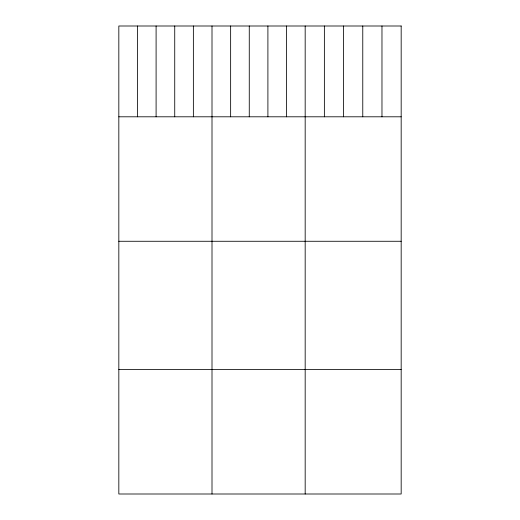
<?xml version="1.0" encoding="UTF-8"?>
<svg xmlns="http://www.w3.org/2000/svg" width="520" height="520" viewBox="0 0 520 520"><rect width="100%" height="100%" fill="white"/><g stroke="black" fill="none" stroke-linecap="round" stroke-linejoin="round"><path stroke-width="0.78" d="M118.827 116.799L401.174 116.799M118.827 241.274L401.174 241.274M118.827 369.525L401.174 369.525M381.973 26L381.973 116.799M362.772 26L362.772 116.799M343.571 26L343.571 116.799M324.376 26L324.376 116.799M305.175 26L305.175 494M286.539 26L286.539 116.799M267.904 26L267.904 116.799M249.269 26L249.269 116.799M230.639 26L230.639 116.799M212.004 26L212.004 494M193.369 26L193.369 116.799M174.733 26L174.733 116.799M156.097 26L156.097 116.799M137.462 26L137.462 116.799M401.174 26L118.827 26L118.827 494L401.174 494L401.174 26"/></g></svg>
